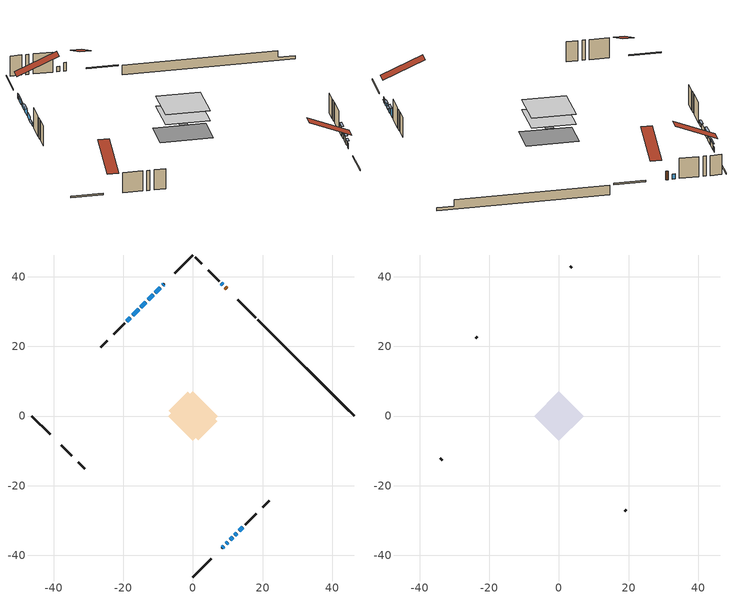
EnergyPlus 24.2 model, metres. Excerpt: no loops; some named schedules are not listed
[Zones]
conditioned space
 floor outside (Floor1 construction): -1.29,0 0,1.29 1.29,0 0,-1.29 z1.39
 floor adiabatic (AdiabaticFloorConstruction): -7.07,0 0,7.07 7.07,0 0,-7.07 z3.83
 floor foundation (Slab1 construction): -6.91,1.52 -1.52,6.91 6.91,-1.52 1.52,-6.91 z-0.92
 wall outside (RimJoist1 construction): 0,-46.26 5.18,-41.08 / -46.26,0 -41.08,-5.18 / 0,46.26 -5.18,41.08 / 17.98,28.28 12.81,33.46 z1.39:1.69
 wall outside (AdiabaticWallConstruction 1): 9.65,36.61 9.25,37.01 z1.39:3.42
 wall outside (AdiabaticWallConstruction): -8.33,37.93 -8.72,37.54 / 8.33,-37.93 8.9,-37.36 / 8.6,37.66 8.14,38.12 / -15.63,30.63 -17.33,28.93 z1.39:2.61; -9.38,36.88 -10.81,35.45 z1.39:2.63; -11.47,34.79 -12.88,33.38 z1.39:2.37; 9.56,-36.7 10.01,-36.25 / 12.04,-34.22 12.62,-33.65 z1.39:2.36; 10.66,-35.6 11.38,-34.88 / -13.54,32.73 -14.97,31.29 z1.39:2.86; 13.27,-32.99 14.37,-31.9 z1.39:3.47; -17.99,28.27 -18.98,27.29 z1.39:1.95
 wall outside (Wall1 construction): 15.02,-31.24 18.17,-28.09 / -37.93,-8.33 -34.78,-11.48 / -19.63,26.63 -22.78,23.48 / 7.48,38.78 4.33,41.93 z1.39:6.27
 wall outside (Wall3 construction): 20,-26.27 21.85,-24.41 / -32.96,-13.31 -31.1,-15.16 / -24.6,21.66 -26.46,19.8 / 2.51,43.75 0.66,45.61 z1.39:6.27
 wall foundation (FoundationWall1 construction): 18.64,27.62,-0.92 18.64,27.62,1.39 43.5,2.76,1.39 43.5,2.76,-0.21 46.26,0,-0.21 46.26,0,-0.92
 window (WindowConstruction 7): -8.33,37.93 -8.72,37.54 z1.39:2.61
 window (WindowConstruction 8): 8.33,-37.93 8.9,-37.36 z1.39:2.61
 window (WindowConstruction 9): -9.38,36.88 -10.81,35.45 z1.39:2.63
 window (WindowConstruction 10): -11.47,34.79 -12.88,33.38 z1.39:2.37
 window (WindowConstruction 11): 8.6,37.66 8.14,38.12 z1.39:2.61
 window (WindowConstruction): 9.56,-36.7 10.01,-36.25 z1.39:2.36
 window (WindowConstruction 1): 10.66,-35.6 11.38,-34.88 z1.39:2.86
 window (WindowConstruction 2): 12.04,-34.22 12.61,-33.65 z1.39:2.36
 window (WindowConstruction 3): 13.27,-32.99 14.37,-31.9 z1.39:3.47
 window (WindowConstruction 4): -13.54,32.72 -14.97,31.29 z1.39:2.86
 window (WindowConstruction 5): -15.63,30.63 -17.33,28.93 z1.39:2.61
 window (WindowConstruction 6): -17.99,28.27 -18.98,27.29 z1.39:1.95
 door (Door): 9.65,36.61 9.25,37.01 z1.39:3.42
 ceiling adiabatic (AdiabaticFloorConstruction): 0,-7.07 7.07,0 0,7.07 -7.07,0 z3.83
attic - vented
 floor to conditioned space (Floor2 construction Reversed): -7.08,0 0,7.08 7.08,0 0,-7.08 z6.27
 wall outside (Wall2 construction): 18.83,-27.43 19.34,-26.92 / -34.12,-12.14 -33.61,-12.65 / -23.44,22.82 -23.95,22.31 / 3.68,42.59 3.17,43.09 z1.39:6.27
 roof outside (Roof1 construction): 7.68,-38.59,6.27 0.88,-31.79,10.27 -0.96,-33.63,10.27 5.84,-40.43,6.27; -38.59,-7.68,6.27 -31.79,-0.88,10.27 -33.63,0.96,10.27 -40.43,-5.84,6.27; -7.68,38.59,6.27 -0.88,31.79,10.27 0.96,33.63,10.27 -5.84,40.43,6.27; 10.31,35.96,6.27 3.51,29.16,10.27 5.35,27.32,10.27 12.15,34.11,6.27
shading: -11.03,35.24 -9.17,37.1 -9.34,37.27 -11.2,35.41 z2.93; -13.09,33.17 -11.26,35 -11.44,35.18 -13.27,33.35 z2.67; 10.22,-36.04 9.35,-36.91 9.71,-37.27 10.58,-36.4 z2.65; 11.59,-34.67 10.45,-35.81 10.81,-36.17 11.95,-35.03 z3.16; 12.83,-33.44 11.83,-34.43 12.19,-34.79 13.19,-33.8 z2.65; 14.58,-31.69 13.06,-33.2 13.42,-33.56 14.94,-32.04 z3.77; -15.18,31.08 -13.33,32.94 -13.69,33.3 -15.54,31.44 z3.16; -19.19,27.08 -17.78,28.49 -18.14,28.84 -19.55,27.44 z2.25
[Building]
Building 1: Terrain=Suburbs
[Site:Location]
Fredericton_NB: Latitude {deg}=45.87; Longitude {deg}=-66.54; Time Zone {hr}=-4; Elevation {m}=21; Keep Site Location Information=Yes
[Site:GroundTemperature:Shallow]
1.40444, -0.745387, -0.917552, 0.102649, 4.19819, 8.27465, 11.8087, 14.0475, 14.2377, 12.4168, 8.97287, 5.02146
[Site:WaterMainsTemperature]
Calculation Method=Schedule; Temperature Schedule=mains temperature schedule
[Material] Roughness=Rough; Thermal Absorptance=0.9
Name | Thickness {m} | Conductivity {W/m-K} | Density {kg/m3} | Specific Heat {J/kg-K} | Solar Absorptance | Visible Absorptance
asphalt or fiberglass shingles | 0.00635 | 0.162714 | 1121.4 | 1465.45 | 0.4 | 0.4
ceiling loosefill ins | 0.254 | 0.0480833 | 16.02 | 1046.75 | 0.7 | 0.7
ceiling stud and cavity | 0.1397 | 0.129424 | 65.682 | 1177.47 | 0.7 | 0.7
concrete 4.0 in. | 0.1016 | 1.803125 | 2242.8 | 837.4 | 0.7 | 0.7
concrete 8.0 in. | 0.2032 | 1.803125 | 2242.8 | 837.4 | 0.7 | 0.7
door material | 0.04445 | 0.0451087 | 512.64 | 1214.23 | 0.7 | 0.7
exterior vertical ins | 0.066912 | 0.029427 | 32.04 | 1214.23 | 0.7 | 0.7
floor covering | 0.0127 | 0.0433444 | 54.468 | 1339.84 | 0.6 | 0.6
floor rigid ins; rim joist rigid ins; wall rigid ins | 0.051816 | 0.029427 | 32.04 | 1214.23 | 0.7 | 0.7
floor rigid ins 1; wall rigid ins 1 | 0.512978 | 0.029427 | 32.04 | 1214.23 | 0.7 | 0.7
floor stud and cavity | 0.1397 | 0.0811889 | 92.3553 | 1139.71 | 0.7 | 0.7
floor stud and cavity 1 | 0.1397 | 1.75129 | 37.0049 | 1207.88 | 0.7 | 0.7
furniture material conditioned space 1 | 0.1524 | 0.115458 | 640.8 | 1214.23 | 0.6 | 0.6
gypsum board | 0.0127 | 0.160291 | 801 | 837.4 | 0.6 | 0.6
gypsum board 1 | 0.0127 | 0.160291 | 801 | 837.4 | 0.7 | 0.7
osb sheathing 0.5 in. | 0.0127 | 0.115458 | 512.64 | 1214.23 | 0.7 | 0.7
osb sheathing 0.75 in. | 0.01905 | 0.115458 | 512.64 | 1214.23 | 0.7 | 0.7
osb sheathing 2.0 in. | 0.0508 | 0.115458 | 512.64 | 1214.23 | 0.7 | 0.7
rim joist stud and cavity | 0.0508 | 0.0402607 | 125.044 | 1163.47 | 0.6 | 0.6
wall stud and cavity | 0.1397 | 0.234733 | 139.0536 | 1170.24 | 0.7 | 0.7
wall stud and cavity 1 | 0.0889 | 6.1454 | 50.32683 | 1063.81 | 0.6 | 0.6
wall stud and cavity 2 | 0.1397 | 0.255425 | 139.0536 | 1170.24 | 0.7 | 0.7
wall stud and cavity 3 | 0.0889 | 0.380278 | 52.3479 | 1209.89 | 0.7 | 0.7
wall stud and cavity 4 | 0.0889 | 0.391764 | 83.0341 | 1211.67 | 0.7 | 0.7
wood siding | 0.0254 | 0.102417 | 544.68 | 1172.36 | 0.4 | 0.4
wood siding 1 | 0.00254 | 0.102417 | 544.68 | 1172.36 | 0.4 | 0.4
wood siding 2; wood siding 3; wood siding 4 | 0.0254 | 0.102417 | 544.68 | 1172.36 | 0.7 | 0.7
[WindowMaterial:SimpleGlazingSystem]
Name | U-Factor {W/m2-K} | Solar Heat Gain Coefficient
WindowMaterial | 2.17013 | 0.44
WindowMaterial 1 | 2.041241 | 0.53
WindowMaterial 10 | 2.06509 | 0.51
WindowMaterial 2 | 2.1355 | 0.47
WindowMaterial 3 | 2.05771 | 0.55
WindowMaterial 4 | 1.96799 | 0.58
WindowMaterial 5 | 1.95494 | 0.58
WindowMaterial 6 | 2.038402 | 0.52
WindowMaterial 7 | 2.10597 | 0.49
WindowMaterial 8 | 2.06566 | 0.52
WindowMaterial 9 | 2.01172 | 0.55
[Construction]
AdiabaticFloorConstruction: floor stud and cavity 1, floor rigid ins 1, osb sheathing 0.75 in., floor covering
AdiabaticWallConstruction: wood siding 3, wall rigid ins 1, wall stud and cavity 3, gypsum board
AdiabaticWallConstruction 1: wood siding 4, wall rigid ins 1, wall stud and cavity 3, gypsum board
Door: door material
Floor1 construction: floor stud and cavity, floor rigid ins, osb sheathing 0.75 in., floor covering
Floor2 construction Reversed: gypsum board, ceiling stud and cavity, ceiling loosefill ins
FoundationWall1 construction: concrete 8.0 in., gypsum board 1
furniture construction conditioned space 1: furniture material conditioned space 1
PartitionWallConstruction: gypsum board, wall stud and cavity 4, gypsum board
RimJoist1 construction: wood siding 2, rim joist rigid ins, osb sheathing 2.0 in., rim joist stud and cavity
Roof1 construction: asphalt or fiberglass shingles
Slab1 construction: concrete 4.0 in.
Wall1 construction: wood siding, wall rigid ins, osb sheathing 0.5 in., wall stud and cavity, gypsum board
Wall2 construction: wood siding 1, wall stud and cavity 1
Wall3 construction: wood siding, wall rigid ins, osb sheathing 0.5 in., wall stud and cavity 2, gypsum board
WindowConstruction: WindowMaterial
WindowConstruction 1; WindowConstruction 4: WindowMaterial 1
WindowConstruction 10: WindowMaterial 9
WindowConstruction 11: WindowMaterial 10
WindowConstruction 2: WindowMaterial 2
WindowConstruction 3: WindowMaterial 3
WindowConstruction 5: WindowMaterial 4
WindowConstruction 6: WindowMaterial 5
WindowConstruction 7: WindowMaterial 6
WindowConstruction 8: WindowMaterial 7
WindowConstruction 9: WindowMaterial 8
[Zone] Multiplier=1; Part of Total Floor Area=Yes
Name | Volume {m3}
attic - vented | 64.2276
conditioned space | 475.2
[Space]
Name | Zone | Volume {m3}
attic - vented 1 | attic - vented | 64.2276
conditioned space 1 | conditioned space | 475.2
[ZoneInfiltration:EffectiveLeakageArea]
infil attic - vented 1: Zone or Space=attic - vented 1; Schedule=Always On Discrete; Effective Air Leakage Area {cm2}=4005.2; Stack Coefficient=0.000617681; Wind Coefficient=1.6792e-05
[ZoneMixing]
whole house fan mix: Zone or Space=attic - vented; Schedule=Always On Continuous; Design Flow Rate Calculation Method=Flow/Zone; Design Flow Rate {m3/s}=0; Source Zone or Space=conditioned space
[SurfaceProperty:ExposedFoundationPerimeter]
Slab1: Exposed Perimeter Calculation Method=TotalExposedPerimeter; Total Exposed Perimeter {m}=39.063
[InternalMass] Zone or ZoneList=conditioned space; Space or SpaceList=conditioned space 1
Name | Construction | Surface Area {m2}
furniture mass conditioned space 1 | furniture construction conditioned space 1 | 77.6762
partition wall mass | PartitionWallConstruction | 194.191
[Lights]
interior lighting: Zone or ZoneList or Space or SpaceList=conditioned space 1; Schedule=interior lighting schedule; Design Level Calculation Method=LightingLevel; Lighting Level {W}=343.2; Return Air Fraction=0; Fraction Radiant=0.6; Fraction Visible=0.2; Fraction Replaceable=1
[People]
occupants: Zone or ZoneList or Space or SpaceList=conditioned space 1; Number of People Schedule=occupants schedule; Number of People Calculation Method=People; Number of People=3; Fraction Radiant=0.314171; Sensible Heat Fraction=0.56303; Activity Level Schedule=occupants activity schedule; Carbon Dioxide Generation Rate {m3/s-W}=0; Enable ASHRAE 55 Comfort Warnings=No; Mean Radiant Temperature Calculation Type=EnclosureAveraged
[ElectricEquipment] Zone or ZoneList or Space or SpaceList=conditioned space 1; Design Level Calculation Method=EquipmentLevel
Name | Schedule | Design Level {W} | Fraction Latent | Fraction Radiant | Fraction Lost
clothes dryer | clothes dryer schedule | 140.772 | 0.015 | 0.081 | 0.85
clothes washer | clothes washer schedule | 32.1985 | 0.03 | 0.162 | 0.7
cooking range | cooking range schedule | 215.147 | 0.08 | 0.432 | 0.2
dishwasher | dishwasher schedule | 66.8632 | 0.3 | 0.18 | 0.4
fridge | fridge schedule | 72.9452 | 0 | 0.6 | 0
mech vent bath fan 0 | mech vent bath fan 0 schedule | 25.1 | 0 | 0 | 1
mech vent bath fan 1 | mech vent bath fan 1 schedule | 25.1 | 0 | 0 | 1
mech vent house fan | mech vent house fan schedule | 54.46 | 0 | 0 | 0.5
mech vent house fan cfis | mech vent house fan cfis schedule | 0 | 0 | 0 | 0
misc plug loads | misc plug loads schedule | 494.7 | 0.045 | 0.513 | 0.1
whole house fan | Always On Discrete | 0 | 0 | 0 | 1
[OtherEquipment] Zone or ZoneList or Space or SpaceList=conditioned space 1; Design Level Calculation Method=EquipmentLevel
Name | Fuel Type | Schedule | Design Level {W} | Fraction Latent | Fraction Radiant | Fraction Lost
clothes dryer 1 | Electricity | clothes dryer schedule | 0 | 0.015 | 0.081 | 0.85
cooking range 1 | Electricity | cooking range schedule | 0 | 0.08 | 0.432 | 0.2
general water use latent | None | general water use schedule | 62.594 | 1 | 0 | 0
general water use sensible | None | general water use schedule | -61.6891 | 0 | 0.6 | 0
mech vent house fan latent load | None | Always On Discrete | 0 | 1 | 0 | 0
mech vent house fan sensible load | None | Always On Discrete | 0 | 0 | 0 | 0
water heater energy adjustment1 | Electricity | Always On Discrete | 0.01 | 0 | 0 | 1
[ZoneInfiltration:DesignFlowRate] Zone or ZoneList or Space or SpaceList=conditioned space 1; Schedule=Always On Discrete; Design Flow Rate Calculation Method=Flow/Zone; Design Flow Rate {m3/s}=0
infil flow; natural vent flow; whole house fan flow
[ZoneControl:Thermostat]
conditioned space Thermostat: Zone or ZoneList=conditioned space; Control Type Schedule=conditioned space Thermostat Schedule; Control 1=conditioned space temperature setpoint; Temperature Difference Between Cutout And Setpoint {deltaC}=0
[ZoneHVAC:Baseboard:Convective:Electric]
electric baseboard: Availability Schedule=Always On Discrete; Heating Design Capacity {W}=6874.57; Efficiency=1
[Zone equipment]
conditioned space: electric baseboard
[Foundation:Kiva]
Foundation Kiva 1: Initial Indoor Air Temperature {C}=18; Wall Height Above Grade {m}=1.38998; Wall Depth Below Slab {m}=0.2032; Custom Block Material Name 1=exterior vertical ins; Custom Block Depth 1 {m}=2.30999; Custom Block X Position 1 {m}=0.2159; Custom Block Z Position 1 {m}=0
[Foundation:Kiva:Settings]
Soil Conductivity {W/m-K}=0.849921; Soil Density {kg/m3}=1842.3; Soil Specific Heat {J/kg-K}=418.7; Ground Solar Absorptivity=0.9; Ground Thermal Absorptivity=0.9; Ground Surface Roughness {m}=0.03; Far-Field Width {m}=40; Deep-Ground Boundary Condition=ZeroFlux; Deep-Ground Depth {m}=40; Minimum Cell Dimension {m}=0.2; Maximum Cell Growth Coefficient=3; Simulation Timestep=Timestep
[Exterior:Lights]
exterior lighting: Schedule=exterior lighting schedule; Design Level {W}=75.6
[EnergyManagementSystem:GlobalVariable]
infil_program_Qfan
infil_program_Qinf
natural_vent_program_Qnv
natural_vent_program_Qwhf
[EnergyManagementSystem:Sensor]
Name | Output:Variable or Output:Meter Index Key | Output:Variable or Output:Meter
airflow_gain | infil flow | Infiltration Sensible Heat Gain Energy
airflow_gain_1 | natural vent flow | Infiltration Sensible Heat Gain Energy
airflow_gain_2 | whole house fan flow | Infiltration Sensible Heat Gain Energy
airflow_loss | infil flow | Infiltration Sensible Heat Loss Energy
airflow_loss_1 | natural vent flow | Infiltration Sensible Heat Loss Energy
airflow_loss_2 | whole house fan flow | Infiltration Sensible Heat Loss Energy
clg_load_cond |  | Cooling:EnergyTransfer:Zone:CONDITIONED SPACE
clg_sp_s; clg_sp_s_1 | cooling setpoint | Schedule Value
clothes_dryer_exhaust_0_sch_s | clothes dryer exhaust 0 schedule | Schedule Value
conditioned_space_clg_unmet_s | conditioned space | Zone Cooling Setpoint Not Met Time
conditioned_space_htg_unmet_s | conditioned space | Zone Heating Setpoint Not Met Time
cool_season | cooling season schedule | Schedule Value
fridge_tin_s | conditioned space | Zone Mean Air Temperature
htg_load_cond |  | Heating:EnergyTransfer:Zone:CONDITIONED SPACE
htg_sp_s; htg_sp_s_1 | heating setpoint | Schedule Value
ig_ee_conv | clothes dryer | Electric Equipment Convective Heating Energy
ig_ee_conv_2 | cooking range | Electric Equipment Convective Heating Energy
ig_ee_conv_4 | fridge | Electric Equipment Convective Heating Energy
ig_ee_conv_5 | misc plug loads | Electric Equipment Convective Heating Energy
ig_ee_conv_6 | whole house fan | Electric Equipment Convective Heating Energy
ig_ee_rad | clothes dryer | Electric Equipment Radiant Heating Energy
ig_ee_rad_2 | cooking range | Electric Equipment Radiant Heating Energy
ig_ee_rad_4 | fridge | Electric Equipment Radiant Heating Energy
ig_ee_rad_5 | misc plug loads | Electric Equipment Radiant Heating Energy
ig_ee_rad_6 | whole house fan | Electric Equipment Radiant Heating Energy
ig_lgt_conv | interior lighting | Lights Convective Heating Energy
ig_lgt_rad | interior lighting | Lights Radiant Heating Energy
ig_lgt_vis | interior lighting | Lights Visible Radiation Heating Energy
ig_oe_conv | clothes dryer 1 | Other Equipment Convective Heating Energy
ig_oe_conv_1 | cooking range 1 | Other Equipment Convective Heating Energy
ig_oe_conv_2 | general water use latent | Other Equipment Convective Heating Energy
ig_oe_conv_3 | general water use sensible | Other Equipment Convective Heating Energy
ig_oe_conv_4 | water heater energy adjustment1 | Other Equipment Convective Heating Energy
ig_oe_rad | clothes dryer 1 | Other Equipment Radiant Heating Energy
ig_oe_rad_1 | cooking range 1 | Other Equipment Radiant Heating Energy
ig_oe_rad_2 | general water use latent | Other Equipment Radiant Heating Energy
ig_oe_rad_3 | general water use sensible | Other Equipment Radiant Heating Energy
ig_oe_rad_4 | water heater energy adjustment1 | Other Equipment Radiant Heating Energy
ig_ppl_conv | occupants | People Convective Heating Energy
ig_ppl_rad | occupants | People Radiant Heating Energy
im_conv | furniture mass conditioned space 1 | Surface Inside Face Convection Heat Gain Energy
im_conv_1 | partition wall mass | Surface Inside Face Convection Heat Gain Energy
im_ig | furniture mass conditioned space 1 | Surface Inside Face Internal Gains Radiation Heat Gain Energy
im_ig_1 | partition wall mass | Surface Inside Face Internal Gains Radiation Heat Gain Energy
im_lgt | furniture mass conditioned space 1 | Surface Inside Face Lights Radiation Heat Gain Energy
im_lgt_1 | partition wall mass | Surface Inside Face Lights Radiation Heat Gain Energy
im_sol | furniture mass conditioned space 1 | Surface Inside Face Solar Radiation Heat Gain Energy
im_sol_1 | partition wall mass | Surface Inside Face Solar Radiation Heat Gain Energy
im_surf | furniture mass conditioned space 1 | Surface Inside Face Net Surface Thermal Radiation Heat Gain Energy
im_surf_1 | partition wall mass | Surface Inside Face Net Surface Thermal Radiation Heat Gain Energy
mech_vent_bath_fan_0_sch_s | mech vent bath fan 0 schedule | Schedule Value
mech_vent_bath_fan_1_sch_s | mech vent bath fan 1 schedule | Schedule Value
mv_conv | mech vent bath fan 0 | Electric Equipment Convective Heating Energy
mv_conv_1 | mech vent bath fan 1 | Electric Equipment Convective Heating Energy
mv_conv_2 | mech vent house fan | Electric Equipment Convective Heating Energy
mv_conv_3 | mech vent house fan cfis | Electric Equipment Convective Heating Energy
mv_conv_4 | mech vent house fan latent load | Other Equipment Convective Heating Energy
mv_conv_5 | mech vent house fan sensible load | Other Equipment Convective Heating Energy
mv_rad | mech vent bath fan 0 | Electric Equipment Radiant Heating Energy
mv_rad_1 | mech vent bath fan 1 | Electric Equipment Radiant Heating Energy
mv_rad_2 | mech vent house fan | Electric Equipment Radiant Heating Energy
mv_rad_3 | mech vent house fan cfis | Electric Equipment Radiant Heating Energy
mv_rad_4 | mech vent house fan latent load | Other Equipment Radiant Heating Energy
mv_rad_5 | mech vent house fan sensible load | Other Equipment Radiant Heating Energy
natural_vent_s | natural vent schedule | Schedule Value
out_pb_s |  | Site Outdoor Air Barometric Pressure
out_wt_s |  | Site Outdoor Air Humidity Ratio
site_vw_s |  | Site Wind Speed
ss_back_out | Window1 | Surface Window Shortwave from Zone Back Out Window Heat Transfer Rate
ss_back_out_1 | Window10 | Surface Window Shortwave from Zone Back Out Window Heat Transfer Rate
ss_back_out_10 | Window8 | Surface Window Shortwave from Zone Back Out Window Heat Transfer Rate
ss_back_out_11 | Window9 | Surface Window Shortwave from Zone Back Out Window Heat Transfer Rate
ss_back_out_2 | Window11 | Surface Window Shortwave from Zone Back Out Window Heat Transfer Rate
ss_back_out_3 | Window13 | Surface Window Shortwave from Zone Back Out Window Heat Transfer Rate
ss_back_out_4 | Window14 | Surface Window Shortwave from Zone Back Out Window Heat Transfer Rate
ss_back_out_5 | Window2 | Surface Window Shortwave from Zone Back Out Window Heat Transfer Rate
ss_back_out_6 | Window3 | Surface Window Shortwave from Zone Back Out Window Heat Transfer Rate
ss_back_out_7 | Window4 | Surface Window Shortwave from Zone Back Out Window Heat Transfer Rate
ss_back_out_8 | Window5 | Surface Window Shortwave from Zone Back Out Window Heat Transfer Rate
ss_back_out_9 | Window6 | Surface Window Shortwave from Zone Back Out Window Heat Transfer Rate
ss_conv | Door1 | Surface Inside Face Convection Heat Gain Energy
ss_conv_1 | Window1 | Surface Inside Face Convection Heat Gain Energy
ss_conv_10 | Window6 | Surface Inside Face Convection Heat Gain Energy
ss_conv_11 | Window8 | Surface Inside Face Convection Heat Gain Energy
ss_conv_12 | Window9 | Surface Inside Face Convection Heat Gain Energy
ss_conv_2 | Window10 | Surface Inside Face Convection Heat Gain Energy
ss_conv_3 | Window11 | Surface Inside Face Convection Heat Gain Energy
ss_conv_4 | Window13 | Surface Inside Face Convection Heat Gain Energy
ss_conv_5 | Window14 | Surface Inside Face Convection Heat Gain Energy
ss_conv_6 | Window2 | Surface Inside Face Convection Heat Gain Energy
ss_conv_7 | Window3 | Surface Inside Face Convection Heat Gain Energy
ss_conv_8 | Window4 | Surface Inside Face Convection Heat Gain Energy
ss_conv_9 | Window5 | Surface Inside Face Convection Heat Gain Energy
ss_ig | Door1 | Surface Inside Face Internal Gains Radiation Heat Gain Energy
ss_ig_1 | Window1 | Surface Inside Face Internal Gains Radiation Heat Gain Energy
ss_ig_10 | Window6 | Surface Inside Face Internal Gains Radiation Heat Gain Energy
ss_ig_11 | Window8 | Surface Inside Face Internal Gains Radiation Heat Gain Energy
ss_ig_12 | Window9 | Surface Inside Face Internal Gains Radiation Heat Gain Energy
ss_ig_2 | Window10 | Surface Inside Face Internal Gains Radiation Heat Gain Energy
ss_ig_3 | Window11 | Surface Inside Face Internal Gains Radiation Heat Gain Energy
ss_ig_4 | Window13 | Surface Inside Face Internal Gains Radiation Heat Gain Energy
ss_ig_5 | Window14 | Surface Inside Face Internal Gains Radiation Heat Gain Energy
ss_ig_6 | Window2 | Surface Inside Face Internal Gains Radiation Heat Gain Energy
ss_ig_7 | Window3 | Surface Inside Face Internal Gains Radiation Heat Gain Energy
ss_ig_8 | Window4 | Surface Inside Face Internal Gains Radiation Heat Gain Energy
ss_ig_9 | Window5 | Surface Inside Face Internal Gains Radiation Heat Gain Energy
ss_lgt | Door1 | Surface Inside Face Lights Radiation Heat Gain Energy
ss_sol | Door1 | Surface Inside Face Solar Radiation Heat Gain Energy
ss_surf | Door1 | Surface Inside Face Net Surface Thermal Radiation Heat Gain Energy
ss_surf_1 | Window1 | Surface Inside Face Net Surface Thermal Radiation Heat Gain Energy
ss_surf_10 | Window6 | Surface Inside Face Net Surface Thermal Radiation Heat Gain Energy
ss_surf_11 | Window8 | Surface Inside Face Net Surface Thermal Radiation Heat Gain Energy
ss_surf_12 | Window9 | Surface Inside Face Net Surface Thermal Radiation Heat Gain Energy
ss_surf_2 | Window10 | Surface Inside Face Net Surface Thermal Radiation Heat Gain Energy
ss_surf_3 | Window11 | Surface Inside Face Net Surface Thermal Radiation Heat Gain Energy
ss_surf_4 | Window13 | Surface Inside Face Net Surface Thermal Radiation Heat Gain Energy
ss_surf_5 | Window14 | Surface Inside Face Net Surface Thermal Radiation Heat Gain Energy
ss_surf_6 | Window2 | Surface Inside Face Net Surface Thermal Radiation Heat Gain Energy
ss_surf_7 | Window3 | Surface Inside Face Net Surface Thermal Radiation Heat Gain Energy
ss_surf_8 | Window4 | Surface Inside Face Net Surface Thermal Radiation Heat Gain Energy
ss_surf_9 | Window5 | Surface Inside Face Net Surface Thermal Radiation Heat Gain Energy
ss_trans_in | Window1 | Surface Window Transmitted Solar Radiation Rate
ss_trans_in_1 | Window10 | Surface Window Transmitted Solar Radiation Rate
ss_trans_in_10 | Window8 | Surface Window Transmitted Solar Radiation Rate
ss_trans_in_11 | Window9 | Surface Window Transmitted Solar Radiation Rate
ss_trans_in_2 | Window11 | Surface Window Transmitted Solar Radiation Rate
ss_trans_in_3 | Window13 | Surface Window Transmitted Solar Radiation Rate
ss_trans_in_4 | Window14 | Surface Window Transmitted Solar Radiation Rate
ss_trans_in_5 | Window2 | Surface Window Transmitted Solar Radiation Rate
ss_trans_in_6 | Window3 | Surface Window Transmitted Solar Radiation Rate
ss_trans_in_7 | Window4 | Surface Window Transmitted Solar Radiation Rate
ss_trans_in_8 | Window5 | Surface Window Transmitted Solar Radiation Rate
ss_trans_in_9 | Window6 | Surface Window Transmitted Solar Radiation Rate
ss_trans_out | Window1 | Surface Inside Face Initial Transmitted Diffuse Transmitted Out Window Solar Radiation Rate
ss_trans_out_1 | Window10 | Surface Inside Face Initial Transmitted Diffuse Transmitted Out Window Solar Radiation Rate
ss_trans_out_10 | Window8 | Surface Inside Face Initial Transmitted Diffuse Transmitted Out Window Solar Radiation Rate
ss_trans_out_11 | Window9 | Surface Inside Face Initial Transmitted Diffuse Transmitted Out Window Solar Radiation Rate
ss_trans_out_2 | Window11 | Surface Inside Face Initial Transmitted Diffuse Transmitted Out Window Solar Radiation Rate
ss_trans_out_3 | Window13 | Surface Inside Face Initial Transmitted Diffuse Transmitted Out Window Solar Radiation Rate
ss_trans_out_4 | Window14 | Surface Inside Face Initial Transmitted Diffuse Transmitted Out Window Solar Radiation Rate
ss_trans_out_5 | Window2 | Surface Inside Face Initial Transmitted Diffuse Transmitted Out Window Solar Radiation Rate
ss_trans_out_6 | Window3 | Surface Inside Face Initial Transmitted Diffuse Transmitted Out Window Solar Radiation Rate
ss_trans_out_7 | Window4 | Surface Inside Face Initial Transmitted Diffuse Transmitted Out Window Solar Radiation Rate
ss_trans_out_8 | Window5 | Surface Inside Face Initial Transmitted Diffuse Transmitted Out Window Solar Radiation Rate
ss_trans_out_9 | Window6 | Surface Inside Face Initial Transmitted Diffuse Transmitted Out Window Solar Radiation Rate
s_conv | Floor1 | Surface Inside Face Convection Heat Gain Energy
s_conv_1 | Floor2 | Surface Inside Face Convection Heat Gain Energy
